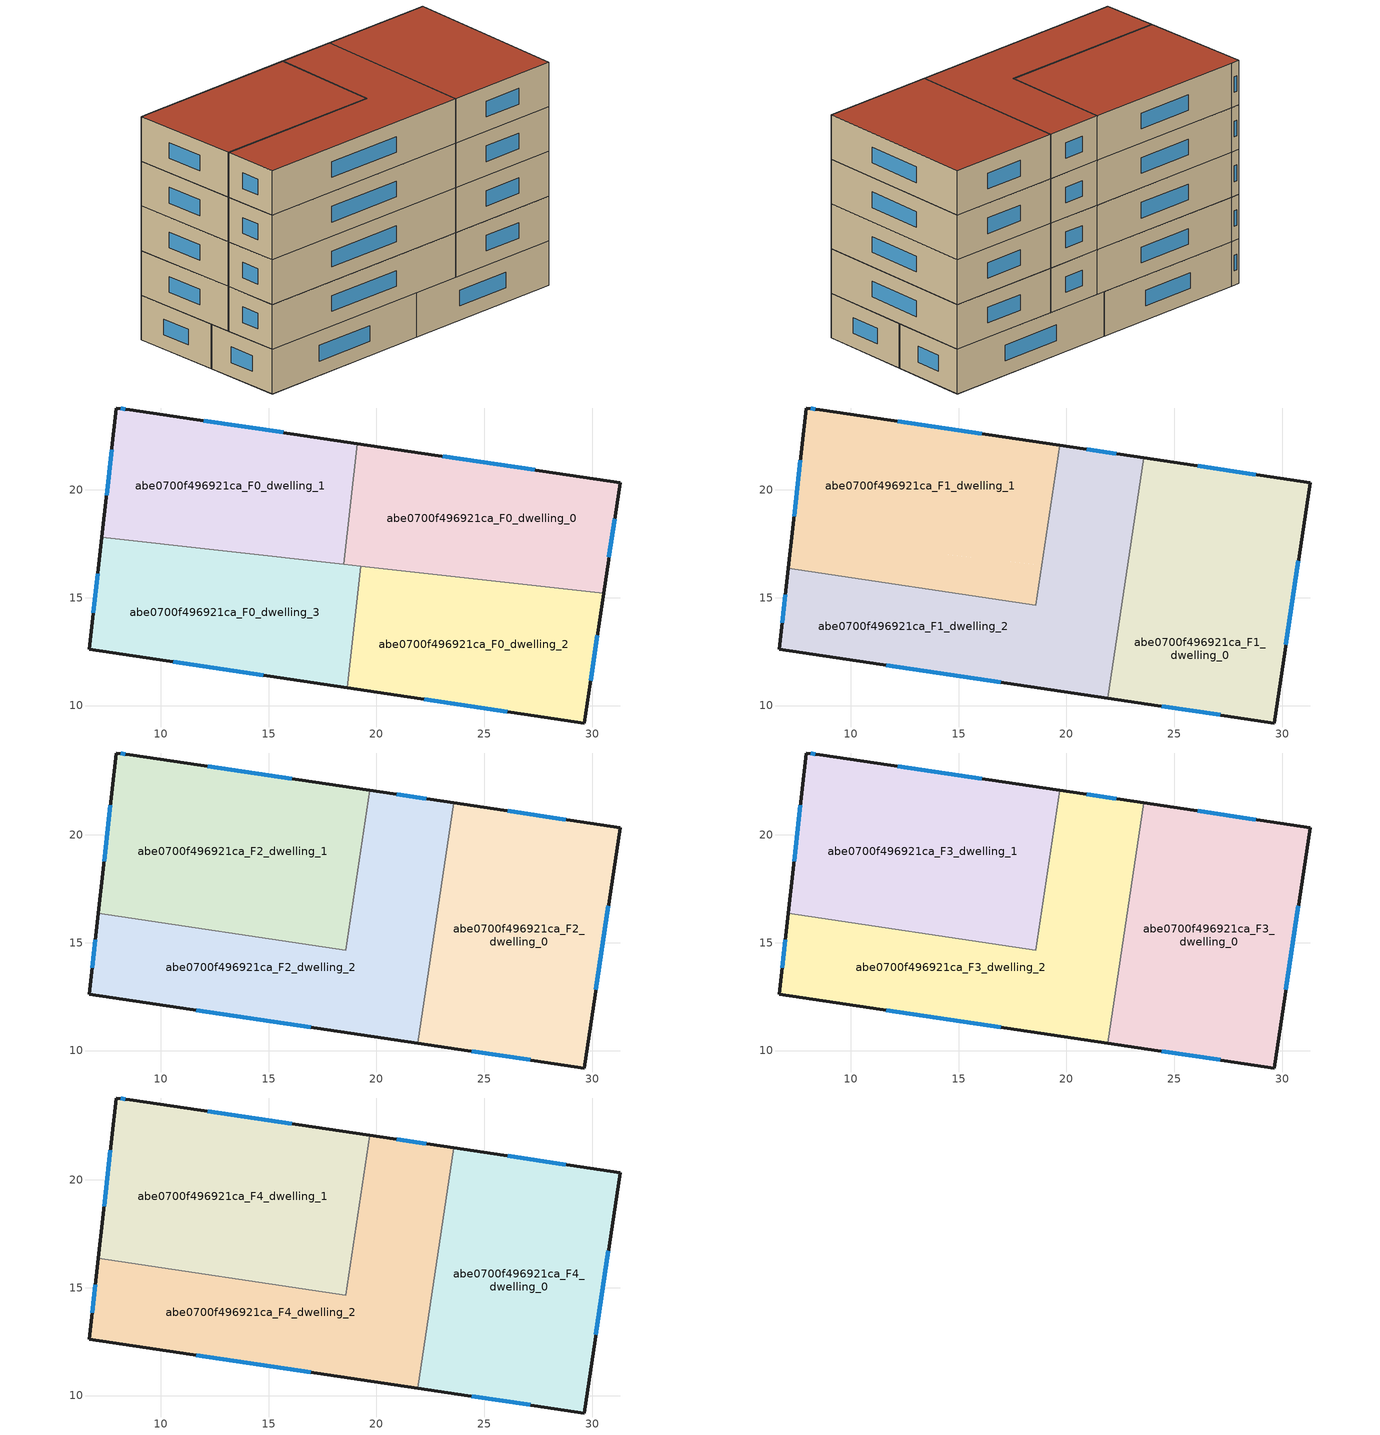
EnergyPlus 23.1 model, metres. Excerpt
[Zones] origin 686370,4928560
abe0700f496921ca_F0_dwelling_0
 floor ground (EU_floor_Construction): 30.52,15.21 31.28,20.32 19.12,22.14 18.5,16.55 z0
 wall outside (EU_wall_Construction): 19.12,22.14 31.28,20.32 30.52,15.21 z0:3
 wall to abe0700f496921ca_F0_dwelling_1 (EU_wall_Construction): 18.5,16.55 19.12,22.14 z0:3
 wall to abe0700f496921ca_F0_dwelling_2 (EU_wall_Construction): 30.52,15.21 19.28,16.46 z0:3
 wall to abe0700f496921ca_F0_dwelling_3 (EU_wall_Construction): 19.28,16.46 18.5,16.55 z0:3
 window (EU_Window_Construction): 31.04,18.66 30.77,16.87 / 23.08,21.55 27.33,20.91 z0.98:2.02
abe0700f496921ca_F0_dwelling_1
 floor ground (EU_floor_Construction): 18.5,16.55 19.12,22.14 8.56,23.71 7.94,23.78 7.28,17.8 z0
 wall outside (EU_wall_Construction): 7.28,17.8 7.94,23.78 8.56,23.71 19.12,22.14 z0:3
 wall to abe0700f496921ca_F0_dwelling_3 (EU_wall_Construction): 18.5,16.55 7.28,17.8 z0:3
 window (EU_Window_Construction): 12,23.2 15.69,22.65 / 7.5,19.75 7.73,21.84 / 8.15,23.76 8.36,23.74 z0.98:2.02
abe0700f496921ca_F0_dwelling_2
 floor ground (EU_floor_Construction): 29.62,9.19 30.52,15.21 19.28,16.46 18.65,10.83 z0
 wall outside (EU_wall_Construction): 30.52,15.21 29.62,9.19 18.65,10.83 z0:3
 wall to abe0700f496921ca_F0_dwelling_3 (EU_wall_Construction): 18.65,10.83 19.28,16.46 z0:3
 window (EU_Window_Construction): 30.23,13.25 29.92,11.15 / 26.06,9.72 22.22,10.29 z0.98:2.02
abe0700f496921ca_F0_dwelling_3
 floor ground (EU_floor_Construction): 18.65,10.83 19.28,16.46 7.28,17.8 6.7,12.6 z0
 wall outside (EU_wall_Construction): 18.65,10.83 6.7,12.6 7.28,17.8 z0:3
 window (EU_Window_Construction): 14.77,11.4 10.59,12.02 / 6.89,14.29 7.09,16.11 z0.98:2.02
abe0700f496921ca_F1_dwelling_0
 floor to abe0700f496921ca_F0_dwelling_0 (EU_floor_Construction): 30.52,15.21 31.28,20.32 23.57,21.47 22.77,16.07 z3
 floor to abe0700f496921ca_F0_dwelling_2 (EU_floor_Construction): 29.62,9.19 30.52,15.21 22.77,16.07 21.91,10.34 z3
 wall outside (EU_wall_Construction): 23.57,21.47 31.28,20.32 29.62,9.19 21.91,10.34 z3:6
 wall to abe0700f496921ca_F1_dwelling_2 (EU_wall_Construction): 21.91,10.34 23.57,21.47 z3:6
 window (EU_Window_Construction): 27.12,9.57 24.42,9.97 / 26.08,21.1 28.78,20.7 / 30.74,16.7 30.16,12.81 z3.98:5.02
abe0700f496921ca_F1_dwelling_1
 floor to abe0700f496921ca_F0_dwelling_1 (EU_floor_Construction): 18.5,16.55 19.12,22.14 8.56,23.71 7.94,23.78 7.28,17.8 z3
 floor to abe0700f496921ca_F0_dwelling_0 (EU_floor_Construction): 18.86,16.51 19.68,22.05 19.12,22.14 18.5,16.55 z3
 floor to abe0700f496921ca_F0_dwelling_3 (EU_floor_Construction): 18.58,14.65 18.86,16.51 7.28,17.8 7.12,16.36 z3
 wall outside (EU_wall_Construction): 7.12,16.36 7.94,23.78 8.56,23.71 19.68,22.05 z3:6
 wall to abe0700f496921ca_F1_dwelling_2 (EU_wall_Construction): 19.68,22.05 18.58,14.65 7.12,16.36 z3:6
 window (EU_Window_Construction): 7.39,18.77 7.68,21.37 / 8.15,23.76 8.36,23.74 / 12.18,23.17 16.07,22.59 z3.98:5.02
abe0700f496921ca_F1_dwelling_2
 floor to abe0700f496921ca_F0_dwelling_2 (EU_floor_Construction): 21.91,10.34 22.77,16.07 19.28,16.46 18.65,10.83 z3
 floor to abe0700f496921ca_F0_dwelling_3 (EU_floor_Construction): 18.65,10.83 19.28,16.46 18.86,16.51 18.58,14.65 7.12,16.36 6.7,12.6 z3
 floor to abe0700f496921ca_F0_dwelling_0 (EU_floor_Construction): 22.77,16.07 23.57,21.47 19.68,22.05 18.86,16.51 z3
 wall outside (EU_wall_Construction): 19.68,22.05 23.57,21.47 / 21.91,10.34 6.7,12.6 7.12,16.36 z3:6
 window (EU_Window_Construction): 20.95,21.87 22.31,21.66 / 16.97,11.08 11.65,11.87 / 6.84,13.82 6.99,15.14 z3.98:5.02
abe0700f496921ca_F2_dwelling_0
 floor to abe0700f496921ca_F1_dwelling_0 (EU_floor_Construction): 29.62,9.19 31.28,20.32 23.57,21.47 21.91,10.34 z6
 wall outside (EU_wall_Construction): 23.57,21.47 31.28,20.32 29.62,9.19 21.91,10.34 z6:9
 wall to abe0700f496921ca_F2_dwelling_2 (EU_wall_Construction): 21.91,10.34 23.57,21.47 z6:9
 window (EU_Window_Construction): 27.12,9.57 24.42,9.97 / 26.08,21.1 28.78,20.7 / 30.74,16.7 30.16,12.81 z6.98:8.02
abe0700f496921ca_F2_dwelling_1
 floor to abe0700f496921ca_F1_dwelling_1 (EU_floor_Construction): 18.58,14.65 19.68,22.05 8.56,23.71 7.94,23.78 7.12,16.36 z6
 wall outside (EU_wall_Construction): 7.12,16.36 7.94,23.78 8.56,23.71 19.68,22.05 z6:9
 wall to abe0700f496921ca_F2_dwelling_2 (EU_wall_Construction): 19.68,22.05 18.58,14.65 7.12,16.36 z6:9
 window (EU_Window_Construction): 7.39,18.77 7.68,21.37 / 8.15,23.76 8.36,23.74 / 12.18,23.17 16.07,22.59 z6.98:8.02
abe0700f496921ca_F2_dwelling_2
 floor to abe0700f496921ca_F1_dwelling_2 (EU_floor_Construction): 21.91,10.34 23.57,21.47 19.68,22.05 18.58,14.65 7.12,16.36 6.7,12.6 z6
 wall outside (EU_wall_Construction): 19.68,22.05 23.57,21.47 / 21.91,10.34 6.7,12.6 7.12,16.36 z6:9
 window (EU_Window_Construction): 20.95,21.87 22.31,21.66 / 16.97,11.08 11.65,11.87 / 6.84,13.82 6.99,15.14 z6.98:8.02
abe0700f496921ca_F3_dwelling_0
 floor to abe0700f496921ca_F2_dwelling_0 (EU_floor_Construction): 29.62,9.19 31.28,20.32 23.57,21.47 21.91,10.34 z9
 wall outside (EU_wall_Construction): 23.57,21.47 31.28,20.32 29.62,9.19 21.91,10.34 z9:12
 wall to abe0700f496921ca_F3_dwelling_2 (EU_wall_Construction): 21.91,10.34 23.57,21.47 z9:12
 window (EU_Window_Construction): 27.12,9.57 24.42,9.97 / 26.08,21.1 28.78,20.7 / 30.74,16.7 30.16,12.81 z9.98:11.02
abe0700f496921ca_F3_dwelling_1
 floor to abe0700f496921ca_F2_dwelling_1 (EU_floor_Construction): 18.58,14.65 19.68,22.05 8.56,23.71 7.94,23.78 7.12,16.36 z9
 wall outside (EU_wall_Construction): 7.12,16.36 7.94,23.78 8.56,23.71 19.68,22.05 z9:12
 wall to abe0700f496921ca_F3_dwelling_2 (EU_wall_Construction): 19.68,22.05 18.58,14.65 7.12,16.36 z9:12
 window (EU_Window_Construction): 7.39,18.77 7.68,21.37 / 8.15,23.76 8.36,23.74 / 12.18,23.17 16.07,22.59 z9.98:11.02
abe0700f496921ca_F3_dwelling_2
 floor to abe0700f496921ca_F2_dwelling_2 (EU_floor_Construction): 21.91,10.34 23.57,21.47 19.68,22.05 18.58,14.65 7.12,16.36 6.7,12.6 z9
 wall outside (EU_wall_Construction): 19.68,22.05 23.57,21.47 / 21.91,10.34 6.7,12.6 7.12,16.36 z9:12
 window (EU_Window_Construction): 20.95,21.87 22.31,21.66 / 16.97,11.08 11.65,11.87 / 6.84,13.82 6.99,15.14 z9.98:11.02
abe0700f496921ca_F4_dwelling_0
 floor to abe0700f496921ca_F3_dwelling_0 (EU_floor_Construction): 29.62,9.19 31.28,20.32 23.57,21.47 21.91,10.34 z12
 wall outside (EU_wall_Construction): 23.57,21.47 31.28,20.32 29.62,9.19 21.91,10.34 z12:15
 wall to abe0700f496921ca_F4_dwelling_2 (EU_wall_Construction): 21.91,10.34 23.57,21.47 z12:15
 window (EU_Window_Construction): 27.12,9.57 24.42,9.97 / 26.08,21.1 28.78,20.7 / 30.74,16.7 30.16,12.81 z12.98:14.02
 roof outside (EU_roof_Construction): 31.28,20.32 29.62,9.19 21.91,10.34 23.57,21.47 z15
abe0700f496921ca_F4_dwelling_1
 floor to abe0700f496921ca_F3_dwelling_1 (EU_floor_Construction): 18.58,14.65 19.68,22.05 8.56,23.71 7.94,23.78 7.12,16.36 z12
 wall outside (EU_wall_Construction): 7.12,16.36 7.94,23.78 8.56,23.71 19.68,22.05 z12:15
 wall to abe0700f496921ca_F4_dwelling_2 (EU_wall_Construction): 19.68,22.05 18.58,14.65 7.12,16.36 z12:15
 window (EU_Window_Construction): 7.39,18.77 7.68,21.37 / 8.15,23.76 8.36,23.74 / 12.18,23.17 16.07,22.59 z12.98:14.02
 roof outside (EU_roof_Construction): 19.68,22.05 18.58,14.65 7.12,16.36 7.94,23.78 8.56,23.71 z15
abe0700f496921ca_F4_dwelling_2
 floor to abe0700f496921ca_F3_dwelling_2 (EU_floor_Construction): 21.91,10.34 23.57,21.47 19.68,22.05 18.58,14.65 7.12,16.36 6.7,12.6 z12
 wall outside (EU_wall_Construction): 19.68,22.05 23.57,21.47 / 21.91,10.34 6.7,12.6 7.12,16.36 z12:15
 window (EU_Window_Construction): 20.95,21.87 22.31,21.66 / 16.97,11.08 11.65,11.87 / 6.84,13.82 6.99,15.14 z12.98:14.02
 roof outside (EU_roof_Construction): 23.57,21.47 21.91,10.34 6.7,12.6 7.12,16.36 18.58,14.65 19.68,22.05 z15
[Building]
EU S2 Campaign: North Axis=0; Terrain=City; Solar Distribution=FullExterior
[Site:Location]
Bologna: Latitude=44.5; Longitude=11.25; Time Zone=1; Elevation=37
[SizingPeriod:WeatherFileDays]
AnnualSizingPeriod: Begin Month=1; Begin Day of Month=1; End Month=12; End Day of Month=31; Day of Week for Start Day=Monday; Use Weather File Daylight Saving Period=No; Use Weather File Rain and Snow Indicators=No
[MATERIAL]
EU_InternalMass_Material: Roughness=MediumRough; Thickness=0.1; Conductivity=1; Density=1800; Specific Heat=900; Thermal Absorptance=0.9; Solar Absorptance=0.7; Visible Absorptance=0.7
[MATERIAL:NOMASS] Roughness=MediumRough; Thermal Absorptance=0.9; Solar Absorptance=0.7; Visible Absorptance=0.7
Name | Thermal Resistance
EU_wall_NoMass | 0.905828
EU_roof_NoMass | 0.37593
EU_floor_NoMass | 0.67114
[WINDOWMATERIAL:SIMPLEGLAZINGSYSTEM]
EU_Window_SimpleGlazing: UFactor=4.52486; Solar Heat Gain Coefficient=0.85; Visible Transmittance=0.85
[CONSTRUCTION]
EU_wall_Construction: EU_wall_NoMass
EU_roof_Construction: EU_roof_NoMass
EU_floor_Construction: EU_floor_NoMass
EU_InternalMass_Construction: EU_InternalMass_Material
EU_Window_Construction: EU_Window_SimpleGlazing
[ZONE] Type=1; Multiplier=1; Ceiling Height=autocalculate; Floor Area=autocalculate; Part of Total Floor Area=Yes
Name | Volume
abe0700f496921ca_F0_dwelling_0 | 197.439
abe0700f496921ca_F1_dwelling_0; abe0700f496921ca_F2_dwelling_0; abe0700f496921ca_F3_dwelling_0; abe0700f496921ca_F4_dwelling_0 | 263.251
abe0700f496921ca_F0_dwelling_1 | 197.443
abe0700f496921ca_F1_dwelling_1; abe0700f496921ca_F2_dwelling_1; abe0700f496921ca_F3_dwelling_1; abe0700f496921ca_F4_dwelling_1 | 263.261
abe0700f496921ca_F0_dwelling_2 | 197.415
abe0700f496921ca_F1_dwelling_2; abe0700f496921ca_F2_dwelling_2; abe0700f496921ca_F3_dwelling_2; abe0700f496921ca_F4_dwelling_2 | 263.24
abe0700f496921ca_F0_dwelling_3 | 197.432
[INTERNALMASS] Construction=EU_InternalMass_Construction
Name | Zone or ZoneList | Surface Area
abe0700f496921ca_F0_dwelling_0_EU_InternalMass | abe0700f496921ca_F0_dwelling_0 | 65.8127
abe0700f496921ca_F0_dwelling_1_EU_InternalMass | abe0700f496921ca_F0_dwelling_1 | 65.8144
abe0700f496921ca_F0_dwelling_2_EU_InternalMass | abe0700f496921ca_F0_dwelling_2 | 65.8047
abe0700f496921ca_F0_dwelling_3_EU_InternalMass | abe0700f496921ca_F0_dwelling_3 | 65.8108
abe0700f496921ca_F1_dwelling_0_EU_InternalMass | abe0700f496921ca_F1_dwelling_0 | 87.7489
abe0700f496921ca_F1_dwelling_1_EU_InternalMass | abe0700f496921ca_F1_dwelling_1 | 87.7542
abe0700f496921ca_F1_dwelling_2_EU_InternalMass | abe0700f496921ca_F1_dwelling_2 | 87.7465
abe0700f496921ca_F2_dwelling_0_EU_InternalMass | abe0700f496921ca_F2_dwelling_0 | 87.7489
abe0700f496921ca_F2_dwelling_1_EU_InternalMass | abe0700f496921ca_F2_dwelling_1 | 87.7542
abe0700f496921ca_F2_dwelling_2_EU_InternalMass | abe0700f496921ca_F2_dwelling_2 | 87.7465
abe0700f496921ca_F3_dwelling_0_EU_InternalMass | abe0700f496921ca_F3_dwelling_0 | 87.7489
abe0700f496921ca_F3_dwelling_1_EU_InternalMass | abe0700f496921ca_F3_dwelling_1 | 87.7542
abe0700f496921ca_F3_dwelling_2_EU_InternalMass | abe0700f496921ca_F3_dwelling_2 | 87.7465
abe0700f496921ca_F4_dwelling_0_EU_InternalMass | abe0700f496921ca_F4_dwelling_0 | 87.7489
abe0700f496921ca_F4_dwelling_1_EU_InternalMass | abe0700f496921ca_F4_dwelling_1 | 87.7542
abe0700f496921ca_F4_dwelling_2_EU_InternalMass | abe0700f496921ca_F4_dwelling_2 | 87.7465
[OTHEREQUIPMENT] Fuel Type=Electricity; Design Level Calculation Method=Watts/Area; Power per Zone Floor Area=1; Fraction Latent=0; Fraction Radiant=0; Fraction Lost=0; Carbon Dioxide Generation Rate=0; EndUse Subcategory=EU_Step8_InternalGains
Name | Zone or ZoneList or Space or SpaceList | Schedule
EU_Step8_InternalGain_abe0700f496921ca_F0_dwelling_0_f000 | abe0700f496921ca_F0_dwelling_0 | EU_Step8_GainSchedule_abe0700f496921ca_F0_dwelling_0_f000
EU_Step8_InternalGain_abe0700f496921ca_F0_dwelling_1_f000 | abe0700f496921ca_F0_dwelling_1 | EU_Step8_GainSchedule_abe0700f496921ca_F0_dwelling_1_f000
EU_Step8_InternalGain_abe0700f496921ca_F0_dwelling_2_f000 | abe0700f496921ca_F0_dwelling_2 | EU_Step8_GainSchedule_abe0700f496921ca_F0_dwelling_2_f000
EU_Step8_InternalGain_abe0700f496921ca_F0_dwelling_3_f000 | abe0700f496921ca_F0_dwelling_3 | EU_Step8_GainSchedule_abe0700f496921ca_F0_dwelling_3_f000
EU_Step8_InternalGain_abe0700f496921ca_F1_dwelling_0_f000 | abe0700f496921ca_F1_dwelling_0 | EU_Step8_GainSchedule_abe0700f496921ca_F1_dwelling_0_f000
EU_Step8_InternalGain_abe0700f496921ca_F1_dwelling_1_f000 | abe0700f496921ca_F1_dwelling_1 | EU_Step8_GainSchedule_abe0700f496921ca_F1_dwelling_1_f000
EU_Step8_InternalGain_abe0700f496921ca_F1_dwelling_2_f000 | abe0700f496921ca_F1_dwelling_2 | EU_Step8_GainSchedule_abe0700f496921ca_F1_dwelling_2_f000
EU_Step8_InternalGain_abe0700f496921ca_F2_dwelling_0_f000 | abe0700f496921ca_F2_dwelling_0 | EU_Step8_GainSchedule_abe0700f496921ca_F2_dwelling_0_f000
EU_Step8_InternalGain_abe0700f496921ca_F2_dwelling_1_f000 | abe0700f496921ca_F2_dwelling_1 | EU_Step8_GainSchedule_abe0700f496921ca_F2_dwelling_1_f000
EU_Step8_InternalGain_abe0700f496921ca_F2_dwelling_2_f000 | abe0700f496921ca_F2_dwelling_2 | EU_Step8_GainSchedule_abe0700f496921ca_F2_dwelling_2_f000
EU_Step8_InternalGain_abe0700f496921ca_F3_dwelling_0_f000 | abe0700f496921ca_F3_dwelling_0 | EU_Step8_GainSchedule_abe0700f496921ca_F3_dwelling_0_f000
EU_Step8_InternalGain_abe0700f496921ca_F3_dwelling_1_f000 | abe0700f496921ca_F3_dwelling_1 | EU_Step8_GainSchedule_abe0700f496921ca_F3_dwelling_1_f000
EU_Step8_InternalGain_abe0700f496921ca_F3_dwelling_2_f000 | abe0700f496921ca_F3_dwelling_2 | EU_Step8_GainSchedule_abe0700f496921ca_F3_dwelling_2_f000
EU_Step8_InternalGain_abe0700f496921ca_F4_dwelling_0_f000 | abe0700f496921ca_F4_dwelling_0 | EU_Step8_GainSchedule_abe0700f496921ca_F4_dwelling_0_f000
EU_Step8_InternalGain_abe0700f496921ca_F4_dwelling_1_f000 | abe0700f496921ca_F4_dwelling_1 | EU_Step8_GainSchedule_abe0700f496921ca_F4_dwelling_1_f000
EU_Step8_InternalGain_abe0700f496921ca_F4_dwelling_2_f000 | abe0700f496921ca_F4_dwelling_2 | EU_Step8_GainSchedule_abe0700f496921ca_F4_dwelling_2_f000
[ZONEVENTILATION:DESIGNFLOWRATE] Schedule=EU_AlwaysOn; Design Flow Rate Calculation Method=AirChanges/Hour; Air Changes per Hour=0.73129; Ventilation Type=Natural; Fan Pressure Rise=0; Fan Total Efficiency=1; Constant Term Coefficient=1; Temperature Term Coefficient=0; Velocity Term Coefficient=0; Velocity Squared Term Coefficient=0; Minimum Indoor Temperature=-100; Maximum Indoor Temperature=100; Delta Temperature=-100; Minimum Outdoor Temperature=-100; Maximum Outdoor Temperature=100; Maximum Wind Speed=40
Name | Zone or ZoneList or Space or SpaceList
EU_ConstantAir_abe0700f496921ca_F0_dwelling_0 | abe0700f496921ca_F0_dwelling_0
EU_ConstantAir_abe0700f496921ca_F0_dwelling_1 | abe0700f496921ca_F0_dwelling_1
EU_ConstantAir_abe0700f496921ca_F0_dwelling_2 | abe0700f496921ca_F0_dwelling_2
EU_ConstantAir_abe0700f496921ca_F0_dwelling_3 | abe0700f496921ca_F0_dwelling_3
EU_ConstantAir_abe0700f496921ca_F1_dwelling_0 | abe0700f496921ca_F1_dwelling_0
EU_ConstantAir_abe0700f496921ca_F1_dwelling_1 | abe0700f496921ca_F1_dwelling_1
EU_ConstantAir_abe0700f496921ca_F1_dwelling_2 | abe0700f496921ca_F1_dwelling_2
EU_ConstantAir_abe0700f496921ca_F2_dwelling_0 | abe0700f496921ca_F2_dwelling_0
EU_ConstantAir_abe0700f496921ca_F2_dwelling_1 | abe0700f496921ca_F2_dwelling_1
EU_ConstantAir_abe0700f496921ca_F2_dwelling_2 | abe0700f496921ca_F2_dwelling_2
EU_ConstantAir_abe0700f496921ca_F3_dwelling_0 | abe0700f496921ca_F3_dwelling_0
EU_ConstantAir_abe0700f496921ca_F3_dwelling_1 | abe0700f496921ca_F3_dwelling_1
EU_ConstantAir_abe0700f496921ca_F3_dwelling_2 | abe0700f496921ca_F3_dwelling_2
EU_ConstantAir_abe0700f496921ca_F4_dwelling_0 | abe0700f496921ca_F4_dwelling_0
EU_ConstantAir_abe0700f496921ca_F4_dwelling_1 | abe0700f496921ca_F4_dwelling_1
EU_ConstantAir_abe0700f496921ca_F4_dwelling_2 | abe0700f496921ca_F4_dwelling_2
[HVACTEMPLATE:THERMOSTAT] Constant Heating Setpoint=20; Constant Cooling Setpoint=50
EU_HeatOnly_abe0700f496921ca_F0_dwelling_0; EU_HeatOnly_abe0700f496921ca_F0_dwelling_1; EU_HeatOnly_abe0700f496921ca_F0_dwelling_2; EU_HeatOnly_abe0700f496921ca_F0_dwelling_3; EU_HeatOnly_abe0700f496921ca_F1_dwelling_0; EU_HeatOnly_abe0700f496921ca_F1_dwelling_1; EU_HeatOnly_abe0700f496921ca_F1_dwelling_2; EU_HeatOnly_abe0700f496921ca_F2_dwelling_0; EU_HeatOnly_abe0700f496921ca_F2_dwelling_1; EU_HeatOnly_abe0700f496921ca_F2_dwelling_2; EU_HeatOnly_abe0700f496921ca_F3_dwelling_0; EU_HeatOnly_abe0700f496921ca_F3_dwelling_1; EU_HeatOnly_abe0700f496921ca_F3_dwelling_2; EU_HeatOnly_abe0700f496921ca_F4_dwelling_0; EU_HeatOnly_abe0700f496921ca_F4_dwelling_1; EU_HeatOnly_abe0700f496921ca_F4_dwelling_2
[HVACTEMPLATE:ZONE:IDEALLOADSAIRSYSTEM] System Availability Schedule=EU_AlwaysOn; Maximum Heating Supply Air Temperature=50; Minimum Cooling Supply Air Temperature=13; Maximum Heating Supply Air Humidity Ratio=0.0156; Minimum Cooling Supply Air Humidity Ratio=0.0077; Heating Limit=NoLimit; Cooling Limit=NoLimit; Heating Availability Schedule=EU_AlwaysOn; Cooling Availability Schedule=EU_CoolingOff; Dehumidification Control Type=ConstantSensibleHeatRatio; Cooling Sensible Heat Ratio=0.7; Dehumidification Setpoint=60; Humidification Control Type=None; Humidification Setpoint=30; Outdoor Air Method=None; Outdoor Air Flow Rate per Person=0.00944; Outdoor Air Flow Rate per Zone Floor Area=0; Outdoor Air Flow Rate per Zone=0; Demand Controlled Ventilation Type=None; Outdoor Air Economizer Type=NoEconomizer; Heat Recovery Type=None; Sensible Heat Recovery Effectiveness=0.7; Latent Heat Recovery Effectiveness=0.65
Name | Template Thermostat
abe0700f496921ca_F0_dwelling_0 | EU_HeatOnly_abe0700f496921ca_F0_dwelling_0
abe0700f496921ca_F0_dwelling_1 | EU_HeatOnly_abe0700f496921ca_F0_dwelling_1
abe0700f496921ca_F0_dwelling_2 | EU_HeatOnly_abe0700f496921ca_F0_dwelling_2
abe0700f496921ca_F0_dwelling_3 | EU_HeatOnly_abe0700f496921ca_F0_dwelling_3
abe0700f496921ca_F1_dwelling_0 | EU_HeatOnly_abe0700f496921ca_F1_dwelling_0
abe0700f496921ca_F1_dwelling_1 | EU_HeatOnly_abe0700f496921ca_F1_dwelling_1
abe0700f496921ca_F1_dwelling_2 | EU_HeatOnly_abe0700f496921ca_F1_dwelling_2
abe0700f496921ca_F2_dwelling_0 | EU_HeatOnly_abe0700f496921ca_F2_dwelling_0
abe0700f496921ca_F2_dwelling_1 | EU_HeatOnly_abe0700f496921ca_F2_dwelling_1
abe0700f496921ca_F2_dwelling_2 | EU_HeatOnly_abe0700f496921ca_F2_dwelling_2
abe0700f496921ca_F3_dwelling_0 | EU_HeatOnly_abe0700f496921ca_F3_dwelling_0
abe0700f496921ca_F3_dwelling_1 | EU_HeatOnly_abe0700f496921ca_F3_dwelling_1
abe0700f496921ca_F3_dwelling_2 | EU_HeatOnly_abe0700f496921ca_F3_dwelling_2
abe0700f496921ca_F4_dwelling_0 | EU_HeatOnly_abe0700f496921ca_F4_dwelling_0
abe0700f496921ca_F4_dwelling_1 | EU_HeatOnly_abe0700f496921ca_F4_dwelling_1
abe0700f496921ca_F4_dwelling_2 | EU_HeatOnly_abe0700f496921ca_F4_dwelling_2
[SIZING:ZONE] Zone Cooling Design Supply Air Temperature Input Method=SupplyAirTemperature; Zone Cooling Design Supply Air Temperature=13; Zone Heating Design Supply Air Temperature Input Method=SupplyAirTemperature; Zone Heating Design Supply Air Temperature=50; Zone Cooling Design Supply Air Humidity Ratio=0.008; Zone Heating Design Supply Air Humidity Ratio=0.008; Cooling Design Air Flow Method=DesignDay; Cooling Design Air Flow Rate=0; Cooling Minimum Air Flow per Zone Floor Area=0.000762; Cooling Minimum Air Flow=0; Cooling Minimum Air Flow Fraction=0.2; Heating Design Air Flow Method=DesignDay; Heating Design Air Flow Rate=0; Heating Maximum Air Flow per Zone Floor Area=0.002032; Heating Maximum Air Flow=0.141576; Heating Maximum Air Flow Fraction=0.3; Account for Dedicated Outdoor Air System=No; Dedicated Outdoor Air System Control Strategy=NeutralSupplyAir; Dedicated Outdoor Air Low Setpoint Temperature for Design=autosize; Dedicated Outdoor Air High Setpoint Temperature for Design=autosize; Zone Load Sizing Method=Sensible Load Only No Latent Load; Zone Latent Cooling Design Supply Air Humidity Ratio Input Method=HumidityRatioDifference; Zone Cooling Design Supply Air Humidity Ratio Difference=0.005; Zone Latent Heating Design Supply Air Humidity Ratio Input Method=HumidityRatioDifference; Zone Humidification Design Supply Air Humidity Ratio Difference=0.005
abe0700f496921ca_F0_dwelling_0; abe0700f496921ca_F0_dwelling_1; abe0700f496921ca_F0_dwelling_2; abe0700f496921ca_F0_dwelling_3; abe0700f496921ca_F1_dwelling_0; abe0700f496921ca_F1_dwelling_1; abe0700f496921ca_F1_dwelling_2; abe0700f496921ca_F2_dwelling_0; abe0700f496921ca_F2_dwelling_1; abe0700f496921ca_F2_dwelling_2; abe0700f496921ca_F3_dwelling_0; abe0700f496921ca_F3_dwelling_1; abe0700f496921ca_F3_dwelling_2; abe0700f496921ca_F4_dwelling_0; abe0700f496921ca_F4_dwelling_1; abe0700f496921ca_F4_dwelling_2
[SCHEDULE:CONSTANT]
Name | Hourly Value
EU_AlwaysOn | 1
EU_CoolingOff | 0
[SCHEDULE:FILE] Column Number=1; Rows to Skip at Top=0; Number of Hours of Data=8760; Column Separator=Comma; Interpolate to Timestep=No; Minutes per Item=60; Adjust Schedule for Daylight Savings=Yes
Name | File
EU_Step8_GainSchedule_abe0700f496921ca_F0_dwelling_0_f000 | ../../schedules/abe0700f496921ca/abe0700f496921ca_F0_dwelling_0_f000_gain.csv
EU_Step8_GainSchedule_abe0700f496921ca_F0_dwelling_1_f000 | ../../schedules/abe0700f496921ca/abe0700f496921ca_F0_dwelling_1_f000_gain.csv
EU_Step8_GainSchedule_abe0700f496921ca_F0_dwelling_2_f000 | ../../schedules/abe0700f496921ca/abe0700f496921ca_F0_dwelling_2_f000_gain.csv
EU_Step8_GainSchedule_abe0700f496921ca_F0_dwelling_3_f000 | ../../schedules/abe0700f496921ca/abe0700f496921ca_F0_dwelling_3_f000_gain.csv
EU_Step8_GainSchedule_abe0700f496921ca_F1_dwelling_0_f000 | ../../schedules/abe0700f496921ca/abe0700f496921ca_F1_dwelling_0_f000_gain.csv
EU_Step8_GainSchedule_abe0700f496921ca_F1_dwelling_1_f000 | ../../schedules/abe0700f496921ca/abe0700f496921ca_F1_dwelling_1_f000_gain.csv
EU_Step8_GainSchedule_abe0700f496921ca_F1_dwelling_2_f000 | ../../schedules/abe0700f496921ca/abe0700f496921ca_F1_dwelling_2_f000_gain.csv
EU_Step8_GainSchedule_abe0700f496921ca_F2_dwelling_0_f000 | ../../schedules/abe0700f496921ca/abe0700f496921ca_F2_dwelling_0_f000_gain.csv
EU_Step8_GainSchedule_abe0700f496921ca_F2_dwelling_1_f000 | ../../schedules/abe0700f496921ca/abe0700f496921ca_F2_dwelling_1_f000_gain.csv
EU_Step8_GainSchedule_abe0700f496921ca_F2_dwelling_2_f000 | ../../schedules/abe0700f496921ca/abe0700f496921ca_F2_dwelling_2_f000_gain.csv
EU_Step8_GainSchedule_abe0700f496921ca_F3_dwelling_0_f000 | ../../schedules/abe0700f496921ca/abe0700f496921ca_F3_dwelling_0_f000_gain.csv
EU_Step8_GainSchedule_abe0700f496921ca_F3_dwelling_1_f000 | ../../schedules/abe0700f496921ca/abe0700f496921ca_F3_dwelling_1_f000_gain.csv
EU_Step8_GainSchedule_abe0700f496921ca_F3_dwelling_2_f000 | ../../schedules/abe0700f496921ca/abe0700f496921ca_F3_dwelling_2_f000_gain.csv
EU_Step8_GainSchedule_abe0700f496921ca_F4_dwelling_0_f000 | ../../schedules/abe0700f496921ca/abe0700f496921ca_F4_dwelling_0_f000_gain.csv
EU_Step8_GainSchedule_abe0700f496921ca_F4_dwelling_1_f000 | ../../schedules/abe0700f496921ca/abe0700f496921ca_F4_dwelling_1_f000_gain.csv
EU_Step8_GainSchedule_abe0700f496921ca_F4_dwelling_2_f000 | ../../schedules/abe0700f496921ca/abe0700f496921ca_F4_dwelling_2_f000_gain.csv
